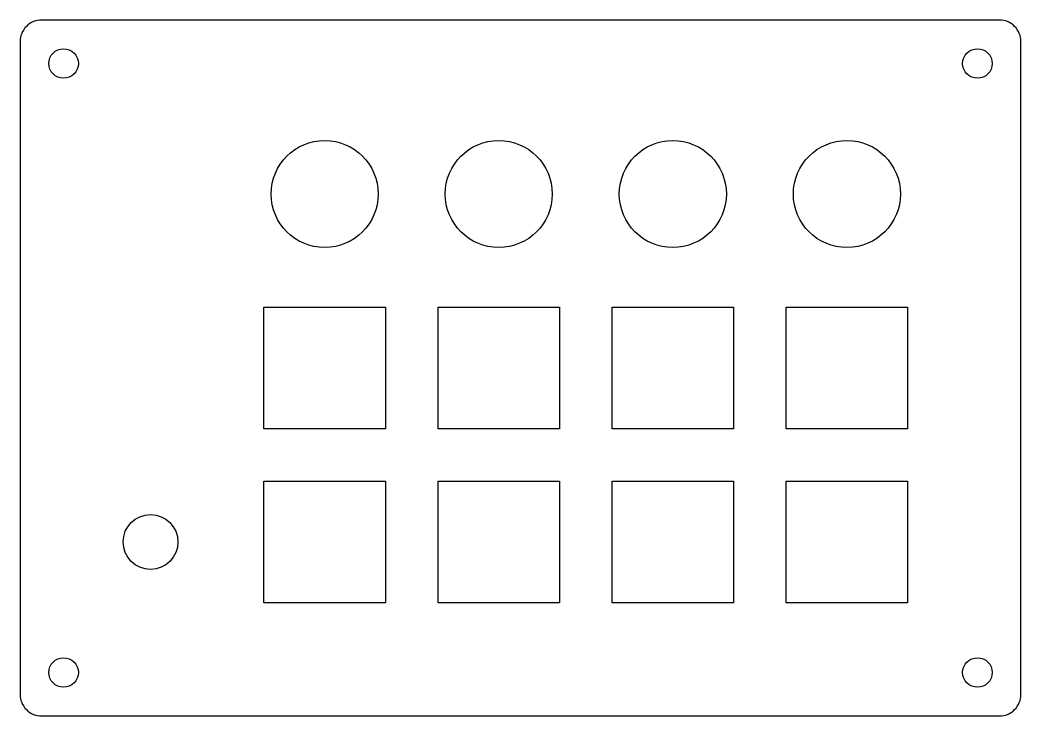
# Model space of a CAD drawing. Header units: millimetres. Extents: x 0 to 115, y 0 to 80.
import ezdxf

# ---------------------------------------------------------------- set-up
doc = ezdxf.new("R2010")
doc.units = ezdxf.units.MM

msp = doc.modelspace()

# ---------------------------------------------------------------- linework, layer by layer
msp.add_lwpolyline([(2.5, 0), (112.5, 0, 0.4142136), (115, 2.5), (115, 77.5, 0.4142136), (112.5, 80), (2.5, 80, 0.4142136), (0, 77.5), (0, 2.5, 0.4142136)], format="xyb", close=True)
for points in [[(28.025, 46.975), (41.975, 46.975), (41.975, 33.025), (28.025, 33.025)], [(48.025, 46.975), (61.975, 46.975), (61.975, 33.025), (48.025, 33.025)], [(68.025, 46.975), (81.975, 46.975), (81.975, 33.025), (68.025, 33.025)], [(88.025, 46.975), (101.975, 46.975), (101.975, 33.025), (88.025, 33.025)], [(28.025, 26.975), (41.975, 26.975), (41.975, 13.025), (28.025, 13.025)], [(48.025, 26.975), (61.975, 26.975), (61.975, 13.025), (48.025, 13.025)], [(68.025, 26.975), (81.975, 26.975), (81.975, 13.025), (68.025, 13.025)], [(88.025, 26.975), (101.975, 26.975), (101.975, 13.025), (88.025, 13.025)]]:
    msp.add_lwpolyline(points, close=True)
for centre, radius in [((5, 75), 1.7), ((110, 75), 1.7), ((35, 60), 6.15), ((55, 60), 6.15), ((75, 60), 6.15), ((95, 60), 6.15), ((15, 20), 3.15), ((5, 5), 1.7), ((110, 5), 1.7)]:
    msp.add_circle(centre, radius)

doc.saveas('drawing.dxf')
